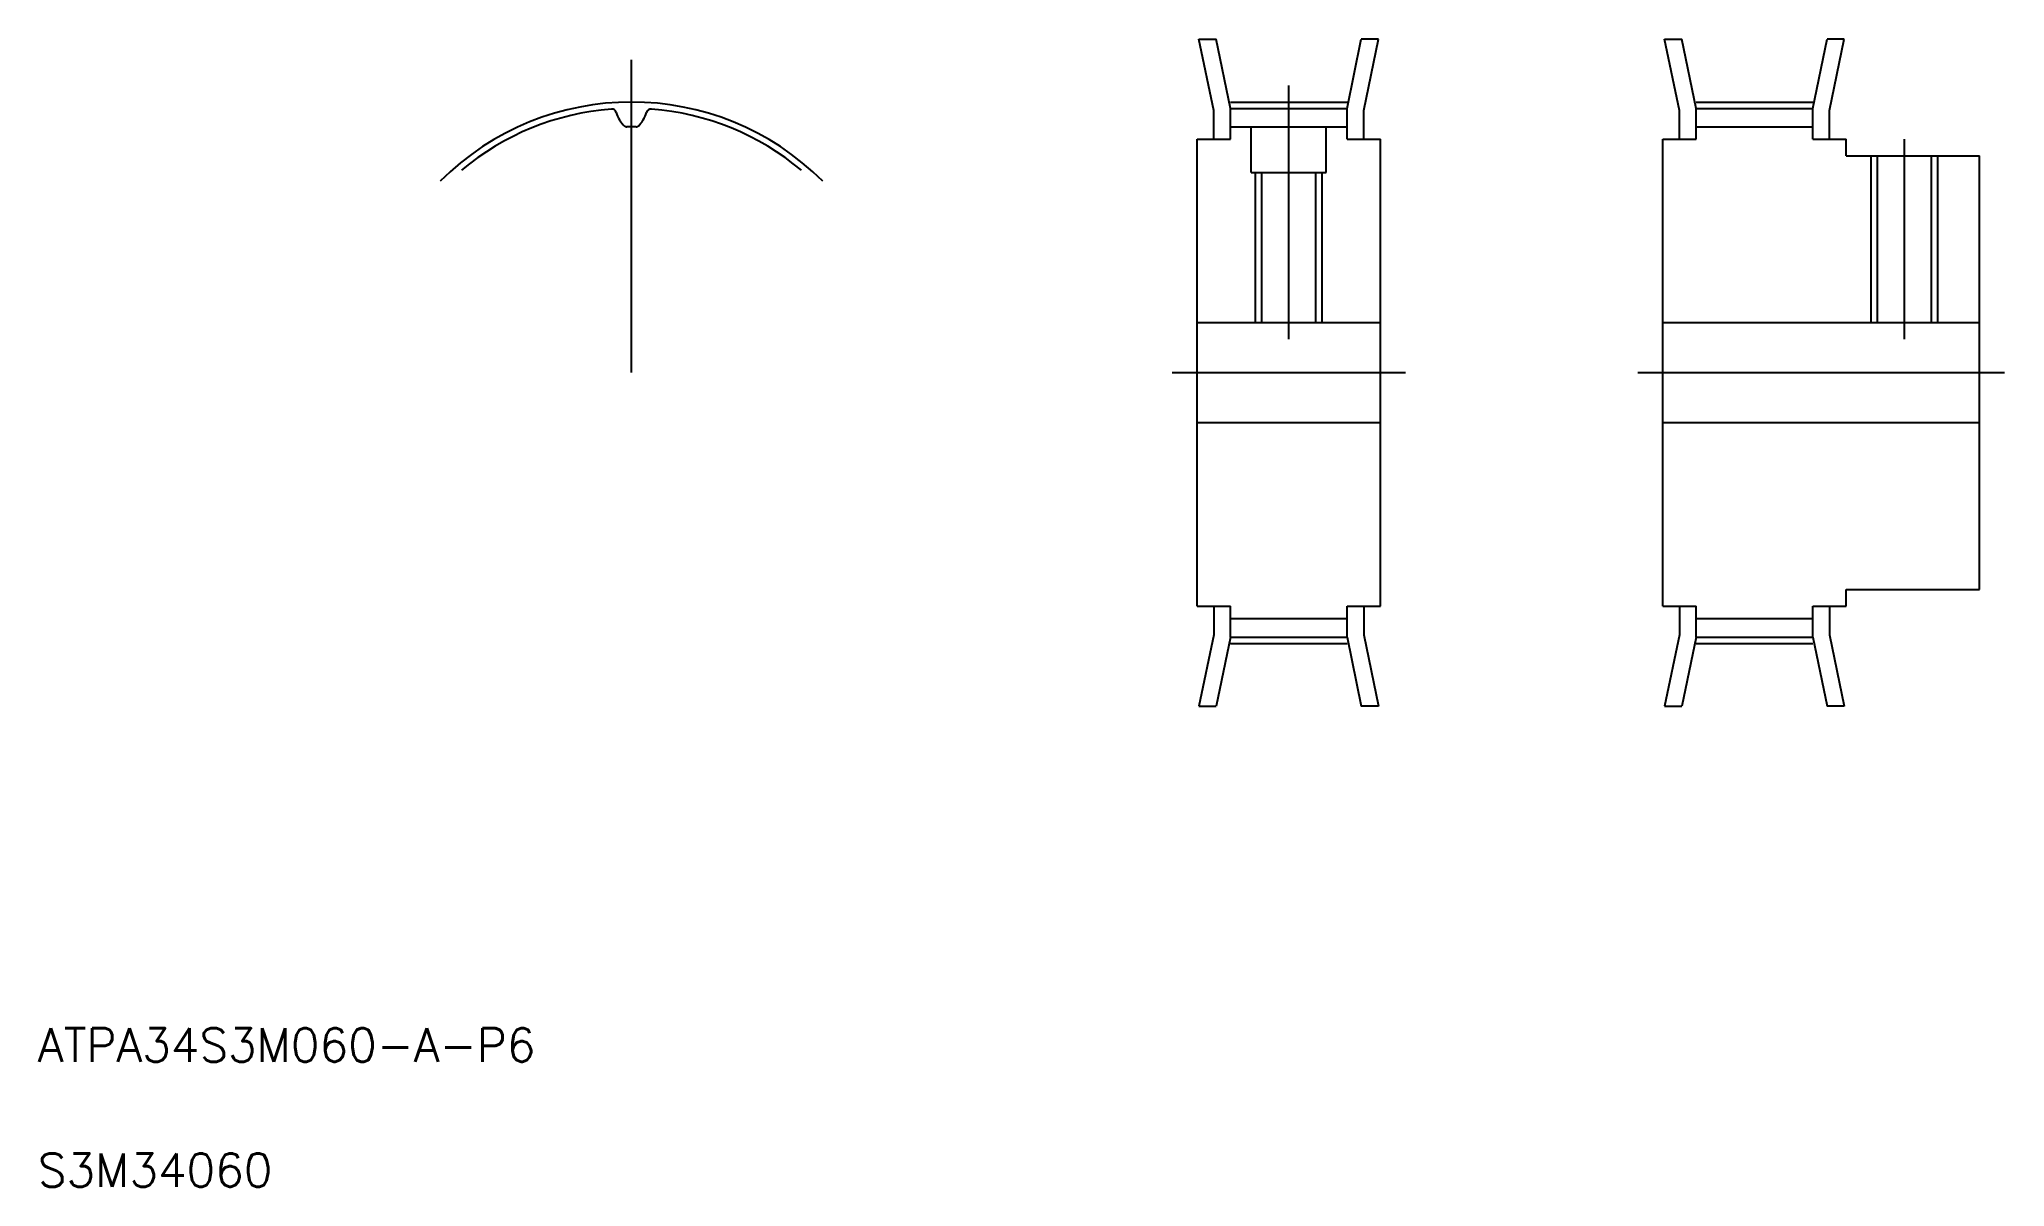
# Model space of a CAD drawing. Extents: x 5 to 123, y 5 to 74.
import ezdxf

# ---------------------------------------------------------------- set-up
doc = ezdxf.new("R2010")
doc.units = 0
doc.linetypes.add('CENTER', pattern=[50.8, 31.75, -6.35, 6.35, -6.35])
doc.linetypes.add('DASHED', pattern=[19.05, 12.7, -6.35])
doc.layers.get('0').update_dxf_attribs({"linetype": 'CONTINUOUS'})
doc.layers.add('CENTER', color=1, linetype='CENTER')
doc.styles.get("Standard").update_dxf_attribs({"font": 'txt.shx'})

msp = doc.modelspace()

# ---------------------------------------------------------------- linework, layer by layer
at = {"color": 7, "linetype": 'CONTINUOUS'}
for p, q in [((75.5, 69.55), (74.61, 73.83)), ((74.61, 73.83), (75.64, 73.83)), ((76.5, 69.68), (75.64, 73.83)), ((83.5, 69.68), (84.35, 73.83)), ((85.39, 73.83), (84.35, 73.83)), ((84.5, 69.55), (85.39, 73.83)), ((103.42, 69.55), (102.53, 73.83)), ((102.53, 73.83), (103.57, 73.83)), ((104.42, 69.68), (103.57, 73.83)), ((111.42, 69.68), (112.28, 73.83)), ((113.31, 73.83), (112.28, 73.83)), ((112.42, 69.55), (113.31, 73.83)), ((75.5, 67.83), (75.5, 69.55)), ((76.5, 69.68), (83.5, 69.68)), ((76.5, 67.83), (76.5, 69.68)), ((83.5, 67.83), (83.5, 69.68)), ((84.5, 67.83), (84.5, 69.55)), ((103.42, 67.83), (103.42, 69.55)), ((104.42, 69.68), (111.42, 69.68)), ((104.42, 67.83), (104.42, 69.68)), ((111.42, 67.83), (111.42, 69.68)), ((112.42, 67.83), (112.42, 69.55)), ((76.5, 68.57), (83.5, 68.57)), ((104.42, 68.57), (111.42, 68.57)), ((74.5, 39.83), (74.5, 67.83)), ((74.5, 67.83), (76.5, 67.83)), ((83.5, 67.83), (85.5, 67.83)), ((85.5, 39.83), (85.5, 67.83)), ((102.42, 39.83), (102.42, 67.83)), ((102.42, 67.83), (104.42, 67.83)), ((111.42, 67.83), (113.42, 67.83)), ((113.42, 66.83), (113.42, 67.83)), ((113.42, 66.83), (121.42, 66.83)), ((121.42, 40.83), (121.42, 66.83)), ((74.5, 56.83), (85.5, 56.83)), ((102.42, 56.83), (121.42, 56.83)), ((121.42, 53.83), (121.42, 53.83)), ((74.5, 50.83), (85.5, 50.83)), ((102.42, 50.83), (121.42, 50.83)), ((121.42, 47.33), (121.42, 47.33)), ((113.42, 40.83), (121.42, 40.83)), ((113.42, 39.83), (113.42, 40.83)), ((74.5, 39.83), (76.5, 39.83)), ((75.5, 39.83), (75.5, 38.1)), ((76.5, 37.97), (76.5, 39.83)), ((76.5, 39.08), (83.5, 39.08)), ((83.5, 37.97), (83.5, 39.83)), ((83.5, 39.83), (85.5, 39.83)), ((84.5, 39.83), (84.5, 38.1)), ((102.42, 39.83), (104.42, 39.83)), ((103.42, 39.83), (103.42, 38.1)), ((104.42, 37.97), (104.42, 39.83)), ((104.42, 39.08), (111.42, 39.08)), ((111.42, 37.97), (111.42, 39.83)), ((111.42, 39.83), (113.42, 39.83)), ((112.42, 39.83), (112.42, 38.1)), ((75.5, 38.1), (74.61, 33.83)), ((76.5, 37.97), (75.64, 33.83)), ((76.5, 37.97), (83.5, 37.97)), ((83.5, 37.97), (84.35, 33.83)), ((84.5, 38.1), (85.39, 33.83)), ((103.42, 38.1), (102.53, 33.83)), ((104.42, 37.97), (103.57, 33.83)), ((104.42, 37.97), (111.42, 37.97)), ((111.42, 37.97), (112.28, 33.83)), ((112.42, 38.1), (113.31, 33.83)), ((74.61, 33.83), (75.64, 33.83)), ((85.39, 33.83), (84.35, 33.83)), ((102.53, 33.83), (103.57, 33.83)), ((113.31, 33.83), (112.28, 33.83))]:
    msp.add_line(p, q, dxfattribs=at)
at = {"color": 3, "linetype": 'DASHED'}
for p, q in [((77.75, 65.83), (77.75, 68.57)), ((82.25, 65.83), (82.25, 68.57)), ((114.92, 56.83), (114.92, 66.83)), ((115.3, 56.83), (115.3, 66.83)), ((118.54, 56.83), (118.54, 66.83)), ((118.92, 56.83), (118.92, 66.83)), ((77.75, 65.83), (82.25, 65.83)), ((78, 56.83), (78, 65.83)), ((78.38, 56.83), (78.38, 65.83)), ((81.62, 56.83), (81.62, 65.83)), ((82, 56.83), (82, 65.83))]:
    msp.add_line(p, q, dxfattribs=at)
at = {"color": 7, "linetype": 'CONTINUOUS'}
for centre, radius, start, end in [((40.59, 53.83), 15.85, 94.3314, 130), ((39.41, 69.36), 0.28, 17.449, 94.3314), ((41.76, 69.36), 0.28, 85.6686, 162.551), ((40.59, 53.83), 15.85, 50, 85.6686), ((41.56, 70.03), 1.98, 197.449, 226.0788), ((40.3, 68.72), 0.15, 226.0788, 271.1193), ((40.59, 53.83), 14.74, 90, 91.1193), ((40.59, 53.83), 14.74, 88.8807, 90), ((40.88, 68.72), 0.15, 268.8807, 313.9212), ((39.61, 70.03), 1.98, 313.9212, 342.551)]:
    msp.add_arc(centre, radius, start, end, dxfattribs=at)
at = {"layer": 'CENTER', "color": 1, "linetype": 'CENTER'}
for p, q in [((40.59, 53.83), (40.59, 72.6)), ((80, 55.83), (80, 71.06)), ((76.5, 70.06), (83.5, 70.06)), ((104.42, 70.06), (111.42, 70.06)), ((116.92, 55.83), (116.92, 67.83)), ((73, 53.83), (87, 53.83)), ((100.92, 53.83), (122.92, 53.83)), ((76.5, 37.59), (83.5, 37.59)), ((104.42, 37.59), (111.42, 37.59))]:
    msp.add_line(p, q, dxfattribs=at)
msp.add_arc((40.59, 53.83), 16.23, 45, 135, dxfattribs=at)

# ---------------------------------------------------------------- texts
at = {"color": 7, "linetype": 'CONTINUOUS'}
for s, p in [('ATPA34S3M060-A-P6', (5, 12.5)), ('S3M34060', (5, 5))]:
    msp.add_text(s, height=2, dxfattribs=at).set_placement(p)

doc.saveas('drawing.dxf')
